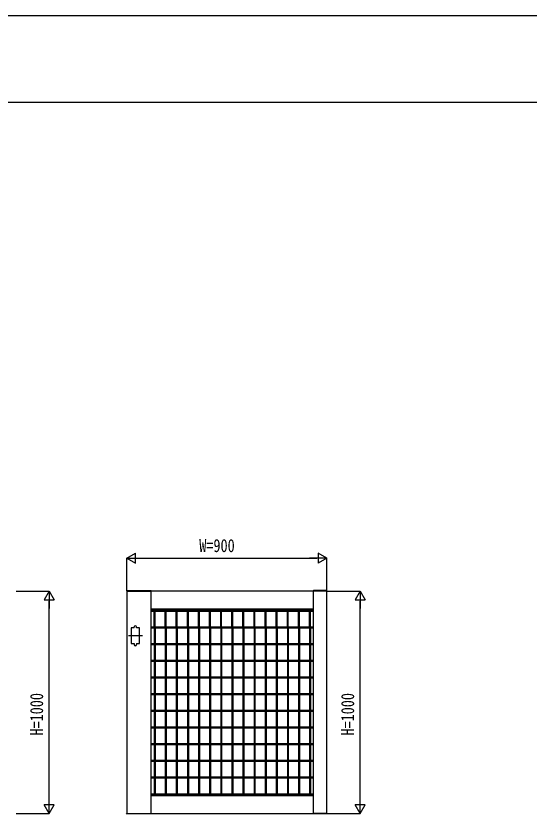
# Model space of a CAD drawing. Units: millimetres, scale not verified. Extents: x -8410 to 8410, y -5940 to 5940.
# Drawn here: x 1291 to 3601, y 2347 to 5940 of the extents above; entities that cross this region are included whole.
import ezdxf
from ezdxf.enums import TextEntityAlignment as Align

# ---------------------------------------------------------------- set-up
doc = ezdxf.new("R2010")
doc.units = ezdxf.units.MM
doc.header["$LTSCALE"] = 30
for name, color, linetype in [('0-2_YKK_A1', 4, 'Continuous'), ('0-3_YKK_D', 6, 'Continuous'), ('0-4_YKK_ZWAK', 7, 'Continuous')]:
    doc.layers.add(name, color=color, linetype=linetype)
doc.styles.add('ＭＳ ゴシック', font='')
doc.styles.get('ＭＳ ゴシック').set_extended_font_data('MS Gothic')

msp = doc.modelspace()

# ---------------------------------------------------------------- linework, layer by layer
at = {"layer": '0-2_YKK_A1'}
for p, q in [((1789.67, 3352.55), (1789.54, 3350)), ((1789.54, 3350), (1900.54, 3350)), ((1790.67, 3353.5), (1899.41, 3353.5)), ((1900.04, 2350), (1900.04, 3350)), ((1900.41, 3352.55), (1900.54, 3350)), ((2629.67, 3352.55), (2629.54, 3350)), ((2690.54, 3350), (2629.54, 3350)), ((2630.04, 2350), (2630.04, 3350)), ((2689.41, 3353.5), (2630.67, 3353.5)), ((2690.41, 3352.55), (2690.54, 3350)), ((2630.04, 3270), (1900.04, 3270)), ((1900.04, 3265.2), (2630.04, 3265.2)), ((1900.04, 3261.2), (2630.04, 3261.2)), ((1912.94, 3189.6), (1912.94, 3261.2)), ((1917.14, 3189.6), (1917.14, 3261.2)), ((1962.94, 3189.6), (1962.94, 3261.2)), ((1967.14, 3189.6), (1967.14, 3261.2)), ((2012.94, 3189.6), (2012.94, 3261.2)), ((2017.14, 3189.6), (2017.14, 3261.2)), ((2062.94, 3189.6), (2062.94, 3261.2)), ((2067.14, 3189.6), (2067.14, 3261.2)), ((2112.94, 3189.6), (2112.94, 3261.2)), ((2117.14, 3189.6), (2117.14, 3261.2)), ((2162.94, 3189.6), (2162.94, 3261.2)), ((2167.14, 3189.6), (2167.14, 3261.2)), ((2212.94, 3189.6), (2212.94, 3261.2)), ((2217.14, 3189.6), (2217.14, 3261.2)), ((2262.94, 3189.6), (2262.94, 3261.2)), ((2267.14, 3189.6), (2267.14, 3261.2)), ((2312.94, 3189.6), (2312.94, 3261.2)), ((2317.14, 3189.6), (2317.14, 3261.2)), ((2362.94, 3189.6), (2362.94, 3261.2)), ((2367.14, 3189.6), (2367.14, 3261.2)), ((2412.94, 3189.6), (2412.94, 3261.2)), ((2417.14, 3189.6), (2417.14, 3261.2)), ((2462.94, 3189.6), (2462.94, 3261.2)), ((2467.14, 3189.6), (2467.14, 3261.2)), ((2512.94, 3189.6), (2512.94, 3261.2)), ((2517.14, 3189.6), (2517.14, 3261.2)), ((2562.94, 3189.6), (2562.94, 3261.2)), ((2567.14, 3189.6), (2567.14, 3261.2)), ((2612.94, 3189.6), (2612.94, 3261.2)), ((2617.14, 3189.6), (2617.14, 3261.2)), ((1824.04, 3185), (1824.04, 3190)), ((1834.04, 3185), (1834.04, 3190)), ((1900.04, 3189.6), (2630.04, 3189.6)), ((1900.04, 3185.4), (2630.04, 3185.4)), ((1912.94, 3185.4), (1912.94, 3114.6)), ((1917.14, 3185.4), (1917.14, 3114.6)), ((1962.94, 3185.4), (1962.94, 3114.6)), ((1967.14, 3185.4), (1967.14, 3114.6)), ((2012.94, 3185.4), (2012.94, 3114.6)), ((2017.14, 3185.4), (2017.14, 3114.6)), ((2062.94, 3185.4), (2062.94, 3114.6)), ((2067.14, 3185.4), (2067.14, 3114.6)), ((2112.94, 3185.4), (2112.94, 3114.6)), ((2117.14, 3185.4), (2117.14, 3114.6)), ((2162.94, 3185.4), (2162.94, 3114.6)), ((2167.14, 3185.4), (2167.14, 3114.6)), ((2212.94, 3185.4), (2212.94, 3114.6)), ((2217.14, 3185.4), (2217.14, 3114.6)), ((2262.94, 3185.4), (2262.94, 3114.6)), ((2267.14, 3185.4), (2267.14, 3114.6)), ((2312.94, 3185.4), (2312.94, 3114.6)), ((2317.14, 3185.4), (2317.14, 3114.6)), ((2362.94, 3185.4), (2362.94, 3114.6)), ((2367.14, 3185.4), (2367.14, 3114.6)), ((2412.94, 3185.4), (2412.94, 3114.6)), ((2417.14, 3185.4), (2417.14, 3114.6)), ((2462.94, 3185.4), (2462.94, 3114.6)), ((2467.14, 3185.4), (2467.14, 3114.6)), ((2512.94, 3185.4), (2512.94, 3114.6)), ((2517.14, 3185.4), (2517.14, 3114.6)), ((2562.94, 3185.4), (2562.94, 3114.6)), ((2567.14, 3185.4), (2567.14, 3114.6)), ((2612.94, 3185.4), (2612.94, 3114.6)), ((2617.14, 3185.4), (2617.14, 3114.6)), ((1860.54, 3150), (1797.54, 3150)), ((1824.04, 3115), (1824.04, 3110)), ((1834.04, 3115), (1834.04, 3110)), ((1900.04, 3114.6), (2630.04, 3114.6)), ((1900.04, 3110.4), (2630.04, 3110.4)), ((1912.94, 3110.4), (1912.94, 3039.6)), ((1917.14, 3110.4), (1917.14, 3039.6)), ((1962.94, 3110.4), (1962.94, 3039.6)), ((1967.14, 3110.4), (1967.14, 3039.6)), ((2012.94, 3110.4), (2012.94, 3039.6)), ((2017.14, 3110.4), (2017.14, 3039.6)), ((2062.94, 3110.4), (2062.94, 3039.6)), ((2067.14, 3110.4), (2067.14, 3039.6)), ((2112.94, 3110.4), (2112.94, 3039.6)), ((2117.14, 3110.4), (2117.14, 3039.6)), ((2162.94, 3110.4), (2162.94, 3039.6)), ((2167.14, 3110.4), (2167.14, 3039.6)), ((2212.94, 3110.4), (2212.94, 3039.6)), ((2217.14, 3110.4), (2217.14, 3039.6)), ((2262.94, 3110.4), (2262.94, 3039.6)), ((2267.14, 3110.4), (2267.14, 3039.6)), ((2312.94, 3110.4), (2312.94, 3039.6)), ((2317.14, 3110.4), (2317.14, 3039.6)), ((2362.94, 3110.4), (2362.94, 3039.6)), ((2367.14, 3110.4), (2367.14, 3039.6)), ((2412.94, 3110.4), (2412.94, 3039.6)), ((2417.14, 3110.4), (2417.14, 3039.6)), ((2462.94, 3110.4), (2462.94, 3039.6)), ((2467.14, 3110.4), (2467.14, 3039.6)), ((2512.94, 3110.4), (2512.94, 3039.6)), ((2517.14, 3110.4), (2517.14, 3039.6)), ((2562.94, 3110.4), (2562.94, 3039.6)), ((2567.14, 3110.4), (2567.14, 3039.6)), ((2612.94, 3110.4), (2612.94, 3039.6)), ((2617.14, 3110.4), (2617.14, 3039.6)), ((1900.04, 3039.6), (2630.04, 3039.6)), ((1900.04, 3035.4), (2630.04, 3035.4)), ((1912.94, 3035.4), (1912.94, 2964.6)), ((1917.14, 3035.4), (1917.14, 2964.6)), ((1962.94, 3035.4), (1962.94, 2964.6)), ((1967.14, 3035.4), (1967.14, 2964.6)), ((2012.94, 3035.4), (2012.94, 2964.6)), ((2017.14, 3035.4), (2017.14, 2964.6)), ((2062.94, 3035.4), (2062.94, 2964.6)), ((2067.14, 3035.4), (2067.14, 2964.6)), ((2112.94, 3035.4), (2112.94, 2964.6)), ((2117.14, 3035.4), (2117.14, 2964.6)), ((2162.94, 3035.4), (2162.94, 2964.6)), ((2167.14, 3035.4), (2167.14, 2964.6)), ((2212.94, 3035.4), (2212.94, 2964.6)), ((2217.14, 3035.4), (2217.14, 2964.6)), ((2262.94, 3035.4), (2262.94, 2964.6)), ((2267.14, 3035.4), (2267.14, 2964.6)), ((2312.94, 3035.4), (2312.94, 2964.6)), ((2317.14, 3035.4), (2317.14, 2964.6)), ((2362.94, 3035.4), (2362.94, 2964.6)), ((2367.14, 3035.4), (2367.14, 2964.6)), ((2412.94, 3035.4), (2412.94, 2964.6)), ((2417.14, 3035.4), (2417.14, 2964.6)), ((2462.94, 3035.4), (2462.94, 2964.6)), ((2467.14, 3035.4), (2467.14, 2964.6)), ((2512.94, 3035.4), (2512.94, 2964.6)), ((2517.14, 3035.4), (2517.14, 2964.6)), ((2562.94, 3035.4), (2562.94, 2964.6)), ((2567.14, 3035.4), (2567.14, 2964.6)), ((2612.94, 3035.4), (2612.94, 2964.6)), ((2617.14, 3035.4), (2617.14, 2964.6)), ((1900.04, 2964.6), (2630.04, 2964.6)), ((1900.04, 2960.4), (2630.04, 2960.4)), ((1912.94, 2960.4), (1912.94, 2889.6)), ((1917.14, 2960.4), (1917.14, 2889.6)), ((1962.94, 2960.4), (1962.94, 2889.6)), ((1967.14, 2960.4), (1967.14, 2889.6)), ((2012.94, 2960.4), (2012.94, 2889.6)), ((2017.14, 2960.4), (2017.14, 2889.6)), ((2062.94, 2960.4), (2062.94, 2889.6)), ((2067.14, 2960.4), (2067.14, 2889.6)), ((2112.94, 2960.4), (2112.94, 2889.6)), ((2117.14, 2960.4), (2117.14, 2889.6)), ((2162.94, 2960.4), (2162.94, 2889.6)), ((2167.14, 2960.4), (2167.14, 2889.6)), ((2212.94, 2960.4), (2212.94, 2889.6)), ((2217.14, 2960.4), (2217.14, 2889.6)), ((2262.94, 2960.4), (2262.94, 2889.6)), ((2267.14, 2960.4), (2267.14, 2889.6)), ((2312.94, 2960.4), (2312.94, 2889.6)), ((2317.14, 2960.4), (2317.14, 2889.6)), ((2362.94, 2960.4), (2362.94, 2889.6)), ((2367.14, 2960.4), (2367.14, 2889.6)), ((2412.94, 2960.4), (2412.94, 2889.6)), ((2417.14, 2960.4), (2417.14, 2889.6)), ((2462.94, 2960.4), (2462.94, 2889.6)), ((2467.14, 2960.4), (2467.14, 2889.6)), ((2512.94, 2960.4), (2512.94, 2889.6)), ((2517.14, 2960.4), (2517.14, 2889.6)), ((2562.94, 2960.4), (2562.94, 2889.6)), ((2567.14, 2960.4), (2567.14, 2889.6)), ((2612.94, 2960.4), (2612.94, 2889.6)), ((2617.14, 2960.4), (2617.14, 2889.6)), ((1900.04, 2889.6), (2630.04, 2889.6)), ((1900.04, 2885.4), (2630.04, 2885.4)), ((1912.94, 2885.4), (1912.94, 2814.6)), ((1917.14, 2885.4), (1917.14, 2814.6)), ((1962.94, 2885.4), (1962.94, 2814.6)), ((1967.14, 2885.4), (1967.14, 2814.6)), ((2012.94, 2885.4), (2012.94, 2814.6)), ((2017.14, 2885.4), (2017.14, 2814.6)), ((2062.94, 2885.4), (2062.94, 2814.6)), ((2067.14, 2885.4), (2067.14, 2814.6)), ((2112.94, 2885.4), (2112.94, 2814.6)), ((2117.14, 2885.4), (2117.14, 2814.6)), ((2162.94, 2885.4), (2162.94, 2814.6)), ((2167.14, 2885.4), (2167.14, 2814.6)), ((2212.94, 2885.4), (2212.94, 2814.6)), ((2217.14, 2885.4), (2217.14, 2814.6)), ((2262.94, 2885.4), (2262.94, 2814.6)), ((2267.14, 2885.4), (2267.14, 2814.6)), ((2312.94, 2885.4), (2312.94, 2814.6)), ((2317.14, 2885.4), (2317.14, 2814.6)), ((2362.94, 2885.4), (2362.94, 2814.6)), ((2367.14, 2885.4), (2367.14, 2814.6)), ((2412.94, 2885.4), (2412.94, 2814.6)), ((2417.14, 2885.4), (2417.14, 2814.6)), ((2462.94, 2885.4), (2462.94, 2814.6)), ((2467.14, 2885.4), (2467.14, 2814.6)), ((2512.94, 2885.4), (2512.94, 2814.6)), ((2517.14, 2885.4), (2517.14, 2814.6)), ((2562.94, 2885.4), (2562.94, 2814.6)), ((2567.14, 2885.4), (2567.14, 2814.6)), ((2612.94, 2885.4), (2612.94, 2814.6)), ((2617.14, 2885.4), (2617.14, 2814.6)), ((1900.04, 2814.6), (2630.04, 2814.6)), ((1900.04, 2810.4), (2630.04, 2810.4)), ((1912.94, 2810.4), (1912.94, 2739.6)), ((1917.14, 2810.4), (1917.14, 2739.6)), ((1962.94, 2810.4), (1962.94, 2739.6)), ((1967.14, 2810.4), (1967.14, 2739.6)), ((2012.94, 2810.4), (2012.94, 2739.6)), ((2017.14, 2810.4), (2017.14, 2739.6)), ((2062.94, 2810.4), (2062.94, 2739.6)), ((2067.14, 2810.4), (2067.14, 2739.6)), ((2112.94, 2810.4), (2112.94, 2739.6)), ((2117.14, 2810.4), (2117.14, 2739.6)), ((2162.94, 2810.4), (2162.94, 2739.6)), ((2167.14, 2810.4), (2167.14, 2739.6)), ((2212.94, 2810.4), (2212.94, 2739.6)), ((2217.14, 2810.4), (2217.14, 2739.6)), ((2262.94, 2810.4), (2262.94, 2739.6)), ((2267.14, 2810.4), (2267.14, 2739.6)), ((2312.94, 2810.4), (2312.94, 2739.6)), ((2317.14, 2810.4), (2317.14, 2739.6)), ((2362.94, 2810.4), (2362.94, 2739.6)), ((2367.14, 2810.4), (2367.14, 2739.6)), ((2412.94, 2810.4), (2412.94, 2739.6)), ((2417.14, 2810.4), (2417.14, 2739.6)), ((2462.94, 2810.4), (2462.94, 2739.6)), ((2467.14, 2810.4), (2467.14, 2739.6)), ((2512.94, 2810.4), (2512.94, 2739.6)), ((2517.14, 2810.4), (2517.14, 2739.6)), ((2562.94, 2810.4), (2562.94, 2739.6)), ((2567.14, 2810.4), (2567.14, 2739.6)), ((2612.94, 2810.4), (2612.94, 2739.6)), ((2617.14, 2810.4), (2617.14, 2739.6)), ((1900.04, 2739.6), (2630.04, 2739.6)), ((1900.04, 2735.4), (2630.04, 2735.4)), ((1912.94, 2735.4), (1912.94, 2664.6)), ((1917.14, 2735.4), (1917.14, 2664.6)), ((1962.94, 2735.4), (1962.94, 2664.6)), ((1967.14, 2735.4), (1967.14, 2664.6)), ((2012.94, 2735.4), (2012.94, 2664.6)), ((2017.14, 2735.4), (2017.14, 2664.6)), ((2062.94, 2735.4), (2062.94, 2664.6)), ((2067.14, 2735.4), (2067.14, 2664.6)), ((2112.94, 2735.4), (2112.94, 2664.6)), ((2117.14, 2735.4), (2117.14, 2664.6)), ((2162.94, 2735.4), (2162.94, 2664.6)), ((2167.14, 2735.4), (2167.14, 2664.6)), ((2212.94, 2735.4), (2212.94, 2664.6)), ((2217.14, 2735.4), (2217.14, 2664.6)), ((2262.94, 2735.4), (2262.94, 2664.6)), ((2267.14, 2735.4), (2267.14, 2664.6)), ((2312.94, 2735.4), (2312.94, 2664.6)), ((2317.14, 2735.4), (2317.14, 2664.6)), ((2362.94, 2735.4), (2362.94, 2664.6)), ((2367.14, 2735.4), (2367.14, 2664.6)), ((2412.94, 2735.4), (2412.94, 2664.6)), ((2417.14, 2735.4), (2417.14, 2664.6)), ((2462.94, 2735.4), (2462.94, 2664.6)), ((2467.14, 2735.4), (2467.14, 2664.6)), ((2512.94, 2735.4), (2512.94, 2664.6)), ((2517.14, 2735.4), (2517.14, 2664.6)), ((2562.94, 2735.4), (2562.94, 2664.6)), ((2567.14, 2735.4), (2567.14, 2664.6)), ((2612.94, 2735.4), (2612.94, 2664.6)), ((2617.14, 2735.4), (2617.14, 2664.6)), ((1900.04, 2664.6), (2630.04, 2664.6)), ((1900.04, 2660.4), (2630.04, 2660.4)), ((1912.94, 2660.4), (1912.94, 2589.6)), ((1917.14, 2660.4), (1917.14, 2589.6)), ((1962.94, 2660.4), (1962.94, 2589.6)), ((1967.14, 2660.4), (1967.14, 2589.6)), ((2012.94, 2660.4), (2012.94, 2589.6)), ((2017.14, 2660.4), (2017.14, 2589.6)), ((2062.94, 2660.4), (2062.94, 2589.6)), ((2067.14, 2660.4), (2067.14, 2589.6)), ((2112.94, 2660.4), (2112.94, 2589.6)), ((2117.14, 2660.4), (2117.14, 2589.6)), ((2162.94, 2660.4), (2162.94, 2589.6)), ((2167.14, 2660.4), (2167.14, 2589.6)), ((2212.94, 2660.4), (2212.94, 2589.6)), ((2217.14, 2660.4), (2217.14, 2589.6)), ((2262.94, 2660.4), (2262.94, 2589.6)), ((2267.14, 2660.4), (2267.14, 2589.6)), ((2312.94, 2660.4), (2312.94, 2589.6)), ((2317.14, 2660.4), (2317.14, 2589.6)), ((2362.94, 2660.4), (2362.94, 2589.6)), ((2367.14, 2660.4), (2367.14, 2589.6)), ((2412.94, 2660.4), (2412.94, 2589.6)), ((2417.14, 2660.4), (2417.14, 2589.6)), ((2462.94, 2660.4), (2462.94, 2589.6)), ((2467.14, 2660.4), (2467.14, 2589.6)), ((2512.94, 2660.4), (2512.94, 2589.6)), ((2517.14, 2660.4), (2517.14, 2589.6)), ((2562.94, 2660.4), (2562.94, 2589.6)), ((2567.14, 2660.4), (2567.14, 2589.6)), ((2612.94, 2660.4), (2612.94, 2589.6)), ((2617.14, 2660.4), (2617.14, 2589.6)), ((1900.04, 2589.6), (2630.04, 2589.6)), ((1900.04, 2585.4), (2630.04, 2585.4)), ((1912.94, 2585.4), (1912.94, 2514.6)), ((1917.14, 2585.4), (1917.14, 2514.6)), ((1962.94, 2585.4), (1962.94, 2514.6)), ((1967.14, 2585.4), (1967.14, 2514.6)), ((2012.94, 2585.4), (2012.94, 2514.6)), ((2017.14, 2585.4), (2017.14, 2514.6)), ((2062.94, 2585.4), (2062.94, 2514.6)), ((2067.14, 2585.4), (2067.14, 2514.6)), ((2112.94, 2585.4), (2112.94, 2514.6)), ((2117.14, 2585.4), (2117.14, 2514.6)), ((2162.94, 2585.4), (2162.94, 2514.6)), ((2167.14, 2585.4), (2167.14, 2514.6)), ((2212.94, 2585.4), (2212.94, 2514.6)), ((2217.14, 2585.4), (2217.14, 2514.6)), ((2262.94, 2585.4), (2262.94, 2514.6)), ((2267.14, 2585.4), (2267.14, 2514.6)), ((2312.94, 2585.4), (2312.94, 2514.6)), ((2317.14, 2585.4), (2317.14, 2514.6)), ((2362.94, 2585.4), (2362.94, 2514.6)), ((2367.14, 2585.4), (2367.14, 2514.6)), ((2412.94, 2585.4), (2412.94, 2514.6)), ((2417.14, 2585.4), (2417.14, 2514.6)), ((2462.94, 2585.4), (2462.94, 2514.6)), ((2467.14, 2585.4), (2467.14, 2514.6)), ((2512.94, 2585.4), (2512.94, 2514.6)), ((2517.14, 2585.4), (2517.14, 2514.6)), ((2562.94, 2585.4), (2562.94, 2514.6)), ((2567.14, 2585.4), (2567.14, 2514.6)), ((2612.94, 2585.4), (2612.94, 2514.6)), ((2617.14, 2585.4), (2617.14, 2514.6)), ((1900.04, 2514.6), (2630.04, 2514.6)), ((1900.04, 2510.4), (2630.04, 2510.4)), ((1912.94, 2510.4), (1912.94, 2438.8)), ((1917.14, 2510.4), (1917.14, 2438.8)), ((1962.94, 2510.4), (1962.94, 2438.8)), ((1967.14, 2510.4), (1967.14, 2438.8)), ((2012.94, 2510.4), (2012.94, 2438.8)), ((2017.14, 2510.4), (2017.14, 2438.8)), ((2062.94, 2510.4), (2062.94, 2438.8)), ((2067.14, 2510.4), (2067.14, 2438.8)), ((2112.94, 2510.4), (2112.94, 2438.8)), ((2117.14, 2510.4), (2117.14, 2438.8)), ((2162.94, 2510.4), (2162.94, 2438.8)), ((2167.14, 2510.4), (2167.14, 2438.8)), ((2212.94, 2510.4), (2212.94, 2438.8)), ((2217.14, 2510.4), (2217.14, 2438.8)), ((2262.94, 2510.4), (2262.94, 2438.8)), ((2267.14, 2510.4), (2267.14, 2438.8)), ((2312.94, 2510.4), (2312.94, 2438.8)), ((2317.14, 2510.4), (2317.14, 2438.8)), ((2362.94, 2510.4), (2362.94, 2438.8)), ((2367.14, 2510.4), (2367.14, 2438.8)), ((2412.94, 2510.4), (2412.94, 2438.8)), ((2417.14, 2510.4), (2417.14, 2438.8)), ((2462.94, 2510.4), (2462.94, 2438.8)), ((2467.14, 2510.4), (2467.14, 2438.8)), ((2512.94, 2510.4), (2512.94, 2438.8)), ((2517.14, 2510.4), (2517.14, 2438.8)), ((2562.94, 2510.4), (2562.94, 2438.8)), ((2567.14, 2510.4), (2567.14, 2438.8)), ((2612.94, 2510.4), (2612.94, 2438.8)), ((2617.14, 2510.4), (2617.14, 2438.8)), ((1900.04, 2438.8), (2630.04, 2438.8)), ((1900.04, 2434.8), (2630.04, 2434.8)), ((2630.04, 2430), (1900.04, 2430)), ((1789.54, 2350), (1900.54, 2350)), ((1789.67, 2347.45), (1789.54, 2350)), ((1900.41, 2347.45), (1900.54, 2350)), ((2690.54, 2350), (2629.54, 2350)), ((2629.67, 2347.45), (2629.54, 2350)), ((2690.41, 2347.45), (2690.54, 2350))]:
    msp.add_line(p, q, dxfattribs=at)
msp.add_lwpolyline([(2690.04, 2350), (2690.04, 3350), (1790.04, 3350), (1790.04, 2350)], close=True, dxfattribs=at)
for points in [[(1824.04, 3185), (1810.04, 3185), (1810.04, 3115), (1824.04, 3115)], [(1834.04, 3115), (1848.04, 3115), (1848.04, 3185), (1834.04, 3185)]]:
    msp.add_lwpolyline(points, dxfattribs=at)
for centre, radius, start, end in [((1790.67, 3352.5), 1, 90, 177), ((1899.41, 3352.5), 1, 3, 90), ((2630.67, 3352.5), 1, 90, 177), ((2689.41, 3352.5), 1, 3, 90), ((1829.04, 3190), 5, 0, 180), ((1829.04, 3110), 5, 180, 0)]:
    msp.add_arc(centre, radius, start, end, dxfattribs=at)
at = {"layer": '0-3_YKK_D'}
for p, q in [((1790.04, 3500), (1829.01, 3522.5)), ((1829.01, 3477.5), (1829.01, 3522.5)), ((2690.04, 3500), (2651.07, 3522.5)), ((2651.07, 3522.5), (2651.07, 3477.5)), ((1790.04, 3352), (1790.04, 3501)), ((1790.04, 3500), (1829.01, 3477.5)), ((1790.04, 3500), (1867.98, 3500)), ((1835.04, 3500), (2645.04, 3500)), ((2690.04, 3500), (2612.1, 3500)), ((2690.04, 3500), (2651.07, 3477.5)), ((2690.04, 3352), (2690.04, 3501)), ((1292.04, 3350), (1441.04, 3350)), ((1440.04, 3350), (1417.54, 3311.03)), ((1440.04, 3350), (1462.54, 3311.03)), ((1440.04, 3350), (1440.04, 3272.06)), ((2692.04, 3350), (2841.04, 3350)), ((2840.04, 3350), (2817.54, 3311.03)), ((2840.04, 3350), (2862.54, 3311.03)), ((2840.04, 3350), (2840.04, 3272.06)), ((1417.54, 3311.03), (1462.54, 3311.03)), ((2817.54, 3311.03), (2862.54, 3311.03)), ((1440.04, 2395), (1440.04, 3305)), ((2840.04, 2395), (2840.04, 3305)), ((1440.04, 2350), (1440.04, 2427.94)), ((2840.04, 2350), (2840.04, 2427.94)), ((1440.04, 2350), (1417.54, 2388.97)), ((1462.54, 2388.97), (1417.54, 2388.97)), ((1440.04, 2350), (1462.54, 2388.97)), ((2840.04, 2350), (2817.54, 2388.97)), ((2862.54, 2388.97), (2817.54, 2388.97)), ((2840.04, 2350), (2862.54, 2388.97)), ((1292.04, 2350), (1441.04, 2350)), ((2692.04, 2350), (2841.04, 2350))]:
    msp.add_line(p, q, dxfattribs=at)
at = {"layer": '0-4_YKK_ZWAK'}
msp.add_line((7790.04, 5550), (-7809.96, 5550), dxfattribs=at)
msp.add_lwpolyline([(-8410, -5940), (8410, -5940), (8410, 5940), (-8410, 5940)], close=True, dxfattribs=at)

# ---------------------------------------------------------------- texts
at = {"layer": '0-3_YKK_D', "style": 'ＭＳ ゴシック', "width": 0.8}
msp.add_text('W=900', height=58.65, dxfattribs=at).set_placement((2116.31, 3509), align=Align.BOTTOM_LEFT)
for p in [(1431.04, 2700.67), (2831.04, 2700.67)]:
    msp.add_text('H=1000', height=58.65, rotation=90, dxfattribs=at).set_placement(p, align=Align.BOTTOM_LEFT)

doc.saveas('drawing.dxf')
